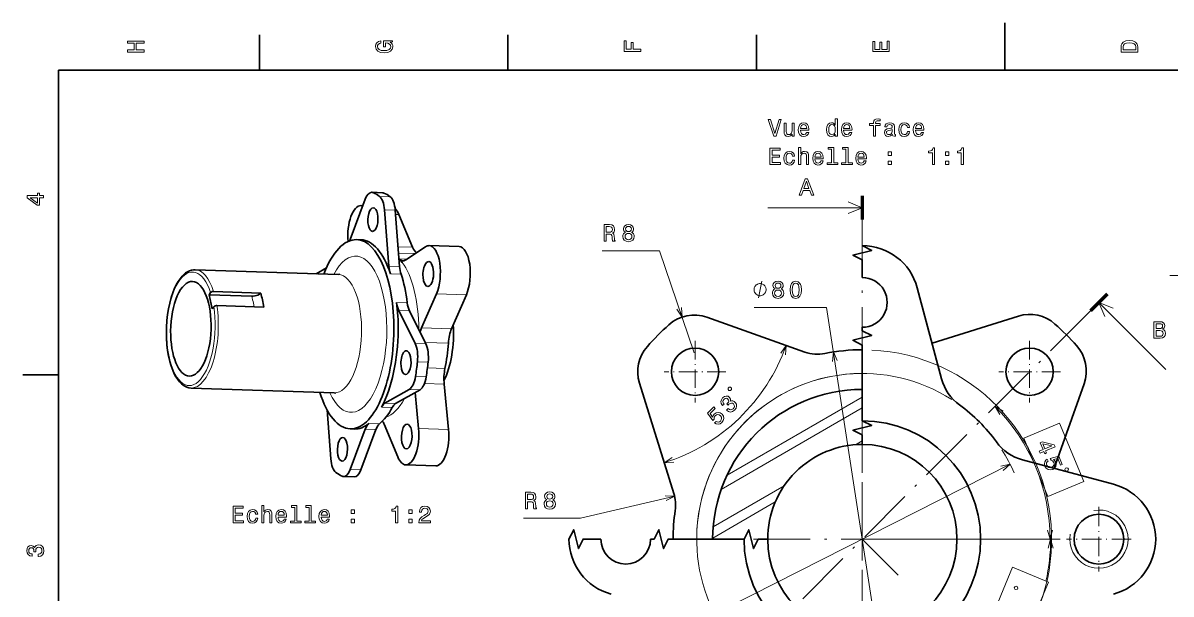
# Model space of a CAD drawing. Extents: x 0 to 420, y 0 to 297.
# Drawn here: x 2.5 to 245.1, y 176.4 to 297 of the extents above; entities that cross this region are included whole.
import ezdxf

# ---------------------------------------------------------------- set-up
doc = ezdxf.new("R2010")
doc.units = 0
doc.linetypes.add('DASHDOT', pattern=[18.5, 12, -3, 0.5, -3])
doc.linetypes.add('DASHSPACE', pattern=[30, 12, -18])

msp = doc.modelspace()

# ---------------------------------------------------------------- linework, layer by layer
at = {"color": 7, "lineweight": 35, "ltscale": 0.25}
msp.add_line((210, 287), (210, 297), dxfattribs=at)
at = {"color": 7, "lineweight": 35, "ltscale": 0.1875}
for p, q in [((52.5, 287), (52.5, 294.5)), ((105, 287), (105, 294.5)), ((157.5, 287), (157.5, 294.5)), ((10, 222.699997), (2.5, 222.699997))]:
    msp.add_line(p, q, dxfattribs=at)
at = {"color": 7, "lineweight": 35}
for p, q in [((410, 287), (10, 287)), ((10, 287), (10, 10)), ((38.86124, 244.884064), (69.141197, 243.868286)), ((147.057053, 234.857559), (167.734924, 227.497192)), ((132.774658, 220.952499), (140.073059, 197.625809)), ((38.023399, 219.898117), (68.303276, 218.882339))]:
    msp.add_line(p, q, dxfattribs=at)
at = {"color": 7, "lineweight": 35, "ltscale": 0.226949}
for p, q in [((74.84021, 259.762756), (71.643921, 251.266113)), ((71.643028, 202.684647), (74.839325, 211.181305)), ((73.902725, 202.608841), (77.099014, 211.105499))]:
    msp.add_line(p, q, dxfattribs=at)
at = {"color": 7, "lineweight": 35, "ltscale": 0.056524}
for p, q in [((76.227577, 261.231781), (78.487274, 261.155975)), ((70.255669, 201.215622), (72.515358, 201.139816))]:
    msp.add_line(p, q, dxfattribs=at)
at = {"color": 7, "lineweight": 13, "ltscale": 0.056524}
for p, q in [((76.52404, 261.160126), (78.783737, 261.08432)), ((77.84214, 260.38208), (80.10183, 260.306274)), ((78.923317, 257.511719), (81.183006, 257.435913)), ((79.842384, 245.649063), (82.102074, 245.573257)), ((80.146027, 244.039581), (82.405716, 243.963776)), ((83.720673, 237.918671), (81.460983, 237.994476)), ((84.199547, 236.175919), (81.93985, 236.251724)), ((87.638229, 229.238083), (85.378532, 229.313889)), ((88.129364, 225.385452), (85.869675, 225.461258)), ((87.711029, 222.24939), (85.45134, 222.325195)), ((86.410576, 219.533661), (84.150879, 219.609467)), ((79.004288, 216.695709), (81.263985, 216.619919)), ((78.294525, 215.881424), (80.554222, 215.805618)), ((77.099014, 211.105499), (74.839325, 211.181305)), ((77.87719, 212.338623), (75.6175, 212.414429)), ((71.643028, 202.684647), (73.902725, 202.608841))]:
    msp.add_line(p, q, dxfattribs=at)
at = {"color": 7, "lineweight": 100, "ltscale": 0.125}
for p, q in [((179.885834, 260.477051), (179.885834, 255.477036)), ((231.653595, 239.744812), (228.118073, 236.209259))]:
    msp.add_line(p, q, dxfattribs=at)
at = {"color": 7, "lineweight": 35, "ltscale": 0.010045}
msp.add_line((73.927902, 258.41861), (74.329483, 258.405151), dxfattribs=at)
at = {"color": 7, "lineweight": 35, "ltscale": 0.297455}
for p, q in [((78.923317, 257.511719), (79.842384, 245.649063)), ((81.183006, 257.435913), (82.102074, 245.573257))]:
    msp.add_line(p, q, dxfattribs=at)
at = {"color": 7, "lineweight": 13}
for p, q in [((179.885834, 257.977051), (159.885834, 257.977051)), ((144.374298, 227.320801), (136.990829, 248.90654)), ((172.334564, 236.934021), (185.983444, 148.444519)), ((151.291901, 201.49054), (179.885834, 217.999252)), ((150.044479, 198.460938), (179.885834, 215.68985)), ((123.632568, 159.501419), (211.112915, 203.784302)), ((140.22821, 197.057236), (120.353813, 192.413361)), ((181.885834, 187.977036), (221.683807, 187.977036)), ((181.885834, 187.977036), (221.555817, 187.977036))]:
    msp.add_line(p, q, dxfattribs=at)
at = {"color": 7, "lineweight": 13, "ltscale": 0.017397}
msp.add_line((81.94635, 256.536407), (81.250877, 256.559723), dxfattribs=at)
at = {"color": 7, "lineweight": 35, "ltscale": 0.186947}
msp.add_line((84.827614, 249.63591), (81.94635, 256.536407), dxfattribs=at)
at = {"color": 7, "linetype": 'DASHDOT', "lineweight": 13}
for p, q in [((179.885834, 255.477036), (179.885834, 120.477036)), ((228.118073, 236.209259), (131.653595, 139.744812)), ((179.885834, 213.977036), (179.885834, 161.977036)), ((205.885834, 187.977036), (153.885834, 187.977036))]:
    msp.add_line(p, q, dxfattribs=at)
at = {"color": 7, "lineweight": 35, "ltscale": 0.02261}
for p, q in [((73.008087, 251.242783), (73.911964, 251.212463)), ((71.667404, 211.265259), (72.571281, 211.23494))]:
    msp.add_line(p, q, dxfattribs=at)
at = {"color": 7, "lineweight": 35, "ltscale": 0.158267}
for p, q in [((88.352676, 249.973312), (94.67981, 249.761063)), ((83.401863, 203.664932), (89.729004, 203.452682))]:
    msp.add_line(p, q, dxfattribs=at)
at = {"color": 7, "lineweight": 13, "ltscale": 0.076249}
msp.add_line((81.779388, 249.738174), (84.827614, 249.63591), dxfattribs=at)
at = {"color": 7, "lineweight": 13, "ltscale": 0.088388}
msp.add_line((81.882889, 248.402191), (85.416412, 248.283661), dxfattribs=at)
at = {"color": 7, "lineweight": 35, "ltscale": 0.125106}
msp.add_line((83.432083, 246.960815), (87.595917, 249.736572), dxfattribs=at)
at = {"color": 7, "lineweight": 13, "ltscale": 0.301801}
for p, q in [((136.990829, 248.90654), (124.918777, 248.90654)), ((120.353813, 192.413361), (108.281769, 192.413361))]:
    msp.add_line(p, q, dxfattribs=at)
at = {"color": 7, "lineweight": 35, "ltscale": 0.06335}
msp.add_line((64.431374, 244.026306), (66.636513, 245.27475), dxfattribs=at)
at = {"color": 7, "lineweight": 35, "ltscale": 0.023937}
msp.add_line((82.638092, 246.431519), (82.012665, 247.156509), dxfattribs=at)
at = {"color": 7, "lineweight": 13, "ltscale": 0.040795}
msp.add_line((83.643555, 247.101807), (82.012665, 247.156509), dxfattribs=at)
at = {"color": 7, "lineweight": 35, "ltscale": 0.008149}
msp.add_line((69.141197, 243.868286), (69.463493, 243.916931), dxfattribs=at)
at = {"color": 7, "lineweight": 35, "ltscale": 0.248706}
for p, q in [((42.793243, 240.291473), (52.735886, 239.957932)), ((43.484581, 237.298233), (53.427223, 236.964706))]:
    msp.add_line(p, q, dxfattribs=at)
at = {"color": 7, "lineweight": 35, "ltscale": 0.498477}
msp.add_line((196.637558, 221.823166), (191.476944, 241.082855), dxfattribs=at)
at = {"color": 7, "lineweight": 35, "ltscale": 0.013983}
for p, q in [((42.149605, 240.045242), (41.818825, 239.594223)), ((42.510162, 236.600998), (42.840942, 237.052017))]:
    msp.add_line(p, q, dxfattribs=at)
at = {"color": 7, "lineweight": 35, "ltscale": 0.076801}
msp.add_line((42.510162, 236.600998), (41.818825, 239.594223), dxfattribs=at)
at = {"color": 7, "lineweight": 35, "ltscale": 0.226209}
msp.add_line((41.818825, 239.594223), (50.862083, 239.290863), dxfattribs=at)
at = {"color": 7, "lineweight": 13, "ltscale": 0.019528}
msp.add_line((51.37933, 237.033386), (51.203262, 237.794418), dxfattribs=at)
at = {"color": 7, "lineweight": 35, "ltscale": 0.196169}
for p, q in [((86.740967, 232.634598), (89.885445, 239.823761)), ((93.0681, 232.422348), (96.212585, 239.611511))]:
    msp.add_line(p, q, dxfattribs=at)
at = {"color": 7, "lineweight": 13, "ltscale": 0.158267}
for p, q in [((96.212585, 239.611511), (89.885445, 239.823761)), ((86.740967, 232.634598), (93.0681, 232.422348))]:
    msp.add_line(p, q, dxfattribs=at)
at = {"color": 7, "lineweight": 13, "ltscale": 0.5}
msp.add_line((229.885834, 237.977036), (244.027969, 223.8349), dxfattribs=at)
at = {"color": 7, "lineweight": 35, "ltscale": 0.193582}
for p, q in [((85.378532, 229.313889), (81.93985, 236.251724)), ((87.638229, 229.238083), (84.199547, 236.175919))]:
    msp.add_line(p, q, dxfattribs=at)
at = {"color": 7, "lineweight": 13, "ltscale": 0.383468}
msp.add_line((172.334564, 236.934021), (156.99585, 236.934021), dxfattribs=at)
at = {"color": 7, "lineweight": 35, "ltscale": 0.478015}
msp.add_line((212.861298, 235.088211), (194.613037, 229.378738), dxfattribs=at)
at = {"color": 7, "lineweight": 13, "ltscale": 0.122805}
msp.add_line((87.487907, 229.541367), (92.397331, 229.376678), dxfattribs=at)
at = {"color": 7, "linetype": 'DASHDOT', "lineweight": 13, "ltscale": 0.325}
for p, q in [((144.530487, 229.832367), (144.530487, 216.832367)), ((215.24118, 229.832367), (215.24118, 216.832367)), ((151.030487, 223.332367), (138.030487, 223.332367)), ((221.74118, 223.332367), (208.74118, 223.332367))]:
    msp.add_line(p, q, dxfattribs=at)
at = {"color": 7, "lineweight": 13, "ltscale": 0.092691}
msp.add_line((91.688148, 224.026306), (87.98259, 224.15062), dxfattribs=at)
at = {"color": 7, "lineweight": 13, "ltscale": 0.104356}
msp.add_line((91.513062, 220.690414), (87.341156, 220.830368), dxfattribs=at)
at = {"color": 7, "lineweight": 35, "ltscale": 0.474092}
msp.add_line((226.766357, 220.805817), (220.407013, 202.940201), dxfattribs=at)
at = {"color": 7, "lineweight": 35, "ltscale": 0.008137}
msp.add_line((68.621124, 218.812317), (68.303276, 218.882339), dxfattribs=at)
at = {"color": 7, "lineweight": 35, "ltscale": 0.147854}
for p, q in [((84.150879, 219.609467), (79.004288, 216.695709)), ((86.410576, 219.533661), (81.263985, 216.619919))]:
    msp.add_line(p, q, dxfattribs=at)
at = {"color": 7, "lineweight": 35, "ltscale": 0.191258}
msp.add_line((85.374519, 218.947113), (86.108925, 211.332108), dxfattribs=at)
at = {"color": 7, "lineweight": 35, "ltscale": 0.240374}
msp.add_line((91.513062, 220.690414), (92.436066, 211.119843), dxfattribs=at)
at = {"color": 7, "lineweight": 35, "ltscale": 0.259792}
msp.add_line((67.559929, 204.935669), (66.757233, 215.296295), dxfattribs=at)
at = {"color": 7, "lineweight": 35, "ltscale": 0.186946}
msp.add_line((78.829292, 212.235382), (81.710556, 205.3349), dxfattribs=at)
at = {"color": 7, "lineweight": 13, "ltscale": 0.158268}
msp.add_line((92.436066, 211.119843), (86.108925, 211.332108), dxfattribs=at)
at = {"color": 7, "lineweight": 13, "ltscale": 0.041986}
msp.add_line((178.431381, 207.921921), (179.885834, 208.761642), dxfattribs=at)
at = {"color": 7, "lineweight": 35, "ltscale": 0.498478}
msp.add_line((213.731964, 204.72876), (232.991669, 199.568146), dxfattribs=at)
at = {"color": 7, "lineweight": 13, "ltscale": 0.432319}
msp.add_line((148.364975, 190.563065), (163.340927, 199.209442), dxfattribs=at)
at = {"color": 7, "lineweight": 13, "ltscale": 0.382153}
msp.add_line((148.259125, 188.192551), (161.497284, 195.835617), dxfattribs=at)
at = {"color": 7, "linetype": 'DASHDOT', "lineweight": 13, "ltscale": 0.34125}
for p, q in [((229.885834, 194.802032), (229.885834, 181.152039)), ((229.885834, 194.802032), (229.885834, 181.152039)), ((236.710831, 187.977036), (223.060837, 187.977036)), ((236.710831, 187.977036), (223.060837, 187.977036))]:
    msp.add_line(p, q, dxfattribs=at)
at = {"color": 7, "linetype": 'DASHSPACE', "lineweight": 35}
msp.add_line((229.885834, 137.977036), (179.885834, 187.977036), dxfattribs=at)
at = {"color": 7, "lineweight": 13}
for points in [[(28.083214, 290.829987), (28.083214, 291.299011), (26.439121, 291.299011), (26.439121, 292.701019), (28.083214, 292.701019), (28.083214, 293.164978), (24.583214, 293.164978), (24.583214, 292.701019), (26.010447, 292.701019), (26.010447, 291.299011), (24.583214, 291.299011), (24.583214, 290.829987)], [(80.114197, 292.922913), (80.583214, 293.008667), (80.583214, 293.260803), (78.692001, 293.260803), (78.692001, 291.984863), (79.120674, 291.984863), (79.120674, 292.771606), (79.15094, 292.771606), (79.614914, 292.71109), (79.957855, 292.549713), (80.174713, 292.302612), (80.245316, 291.994965), (80.154541, 291.652039), (79.882202, 291.384735), (79.433357, 291.213257), (78.818085, 291.15274), (78.207855, 291.208221), (77.759003, 291.3797), (77.486671, 291.652039), (77.390854, 292.020172), (77.441284, 292.272339), (77.582497, 292.479126), (77.819527, 292.630402), (78.137245, 292.716156), (78.137245, 293.215424), (77.653099, 293.08429), (77.289986, 292.837189), (77.068085, 292.489197), (76.987396, 292.050446), (77.113472, 291.475525), (77.481628, 291.041779), (78.0616, 290.764404), (78.833214, 290.668579), (79.609871, 290.764404), (80.189842, 291.041779), (80.557999, 291.450287), (80.679039, 291.964691), (80.638687, 292.252167), (80.537827, 292.509369), (80.361313, 292.731262)], [(133.083206, 290.966156), (133.083206, 291.43515), (131.474411, 291.43515), (131.474411, 292.907776), (131.055832, 292.907776), (131.055832, 291.43515), (130.006836, 291.43515), (130.006836, 293.245697), (129.583206, 293.245697), (129.583206, 290.966156)], [(185.583206, 290.940918), (185.583206, 293.159943), (185.159576, 293.159943), (185.159576, 291.404907), (183.974411, 291.404907), (183.974411, 292.968292), (183.555832, 292.968292), (183.555832, 291.404907), (182.506836, 291.404907), (182.506836, 293.119598), (182.083206, 293.119598), (182.083206, 290.940918)], [(234.583206, 291.994965), (234.583206, 290.829987), (238.083206, 290.829987), (238.083206, 291.994965), (237.97226, 292.544678), (237.634354, 292.953186), (237.084641, 293.205353), (236.333206, 293.296112), (235.566635, 293.215424), (235.264038, 293.114563), (235.021973, 292.973358), (234.694153, 292.56485), (234.613464, 292.297546)], [(235.001801, 291.959656), (235.077438, 292.342957), (235.309433, 292.605194), (235.722977, 292.761536), (236.333206, 292.811951), (236.923264, 292.7565), (237.336807, 292.600159), (237.583923, 292.332855), (237.664612, 291.959656), (237.664612, 291.299011), (235.001801, 291.299011)], [(162.281372, 276.625458), (161.403839, 273.644928), (160.501114, 276.625458), (160.022003, 276.625458), (161.151688, 273.120422), (161.656006, 273.120422), (162.760468, 276.625458)], [(174.168259, 273.539001), (174.168259, 273.120422), (174.612061, 273.120422), (174.612061, 276.741455), (174.173294, 276.741455), (174.173294, 275.4151), (173.835403, 275.79837), (173.628632, 275.88916), (173.391602, 275.924469), (172.962921, 275.823578), (172.630066, 275.541168), (172.413208, 275.08728), (172.33757, 274.477051), (172.413208, 273.866821), (172.630066, 273.407898), (172.962921, 273.120422), (173.391602, 273.024597), (173.628632, 273.059906), (173.840439, 273.150696)], [(182.227325, 275.359619), (182.227325, 273.120422), (182.671143, 273.120422), (182.671143, 275.359619), (183.679779, 275.359619), (183.679779, 275.737854), (182.671143, 275.737854), (182.671143, 275.904297), (182.706436, 276.106018), (182.822433, 276.242188), (183.019119, 276.322876), (183.301544, 276.353119), (183.679779, 276.332947), (183.679779, 276.716248), (183.200684, 276.741455), (182.766968, 276.696075), (182.464371, 276.559906), (182.282806, 276.322876), (182.227325, 275.984985), (182.227325, 275.737854), (181.415375, 275.737854), (181.415375, 275.359619)], [(165.48381, 275.828644), (165.040009, 275.828644), (165.040009, 274.265228), (164.989578, 273.90213), (164.843323, 273.639862), (164.616379, 273.478485), (164.318832, 273.42807), (164.081802, 273.468414), (163.930496, 273.589447), (163.844772, 273.796204), (163.8246, 274.088715), (163.8246, 275.828644), (163.380798, 275.828644), (163.380798, 274.04837), (163.39592, 273.690308), (163.491745, 273.392761), (163.784256, 273.120422), (164.253265, 273.024597), (164.505432, 273.059906), (164.72229, 273.150696), (164.90889, 273.307007), (165.060181, 273.533966), (165.060181, 273.120422), (165.48381, 273.120422)], [(166.820267, 274.345917), (168.59549, 274.345917), (168.600525, 274.552704), (168.519836, 275.13266), (168.297943, 275.566376), (167.944916, 275.828644), (167.475891, 275.924469), (167.016953, 275.823578), (166.663925, 275.541168), (166.436981, 275.082245), (166.356293, 274.477051), (166.431946, 273.85672), (166.65889, 273.402832), (167.006866, 273.120422), (167.460754, 273.024597), (167.854126, 273.090149), (168.176895, 273.261627), (168.413925, 273.533966), (168.550095, 273.897064), (168.111343, 273.897064), (168.020554, 273.695343), (167.889435, 273.544067), (167.516235, 273.423004), (167.228775, 273.478485), (167.011917, 273.654999), (166.870697, 273.942474), (166.820267, 274.330811)], [(166.820267, 274.719116), (166.875748, 275.067108), (167.011917, 275.32431), (167.218689, 275.480652), (167.491028, 275.536133), (167.758316, 275.480652), (167.965088, 275.32431), (168.091171, 275.067108), (168.136551, 274.719116)], [(173.467239, 275.526031), (173.75975, 275.455444), (173.981659, 275.258759), (174.112778, 274.930939), (174.163208, 274.477051), (174.112778, 274.018127), (173.981659, 273.690308), (173.75975, 273.488586), (173.467239, 273.423004), (173.189865, 273.488586), (172.978058, 273.690308), (172.836838, 274.023163), (172.791458, 274.477051), (172.836838, 274.925903), (172.978058, 275.253693), (173.189865, 275.455444)], [(175.928345, 274.345917), (177.703552, 274.345917), (177.708603, 274.552704), (177.627914, 275.13266), (177.406006, 275.566376), (177.052979, 275.828644), (176.583954, 275.924469), (176.125031, 275.823578), (175.772003, 275.541168), (175.545059, 275.082245), (175.464371, 274.477051), (175.540009, 273.85672), (175.766953, 273.402832), (176.114944, 273.120422), (176.568832, 273.024597), (176.962204, 273.090149), (177.284973, 273.261627), (177.522003, 273.533966), (177.658173, 273.897064), (177.219406, 273.897064), (177.128632, 273.695343), (176.997498, 273.544067), (176.624313, 273.423004), (176.336838, 273.478485), (176.11998, 273.654999), (175.978775, 273.942474), (175.928345, 274.330811)], [(175.928345, 274.719116), (175.98381, 275.067108), (176.11998, 275.32431), (176.326752, 275.480652), (176.599091, 275.536133), (176.866379, 275.480652), (177.073151, 275.32431), (177.199234, 275.067108), (177.244629, 274.719116)], [(186.256866, 273.47345), (186.256866, 273.458313), (186.282089, 273.286835), (186.357742, 273.165802), (186.675461, 273.069977), (186.922577, 273.110321), (186.922577, 273.453278), (186.816666, 273.438141), (186.675461, 273.503693), (186.650238, 273.705444), (186.650238, 275.107452), (186.589722, 275.465515), (186.413208, 275.717682), (186.105576, 275.868988), (185.67186, 275.924469), (185.24823, 275.863953), (184.935547, 275.692474), (184.738861, 275.425171), (184.673294, 275.072144), (184.673294, 275.041901), (185.071716, 275.041901), (185.10701, 275.253693), (185.217972, 275.404999), (185.399521, 275.495789), (185.656723, 275.531097), (185.903839, 275.505859), (186.080353, 275.430206), (186.186264, 275.299103), (186.221573, 275.117554), (186.201401, 274.905731), (186.120697, 274.799805), (185.918976, 274.74939), (185.540741, 274.709045), (185.10701, 274.618256), (184.799377, 274.456879), (184.617828, 274.204712), (184.562347, 273.831512), (184.612778, 273.498657), (184.769119, 273.251556), (185.021286, 273.095215), (185.369263, 273.039734), (185.838287, 273.14563)], [(186.206436, 274.068542), (186.14592, 273.806305), (185.984543, 273.604584), (185.742462, 273.47345), (185.444916, 273.42807), (185.253265, 273.453278), (185.117096, 273.533966), (185.031372, 273.675171), (185.006149, 273.871857), (185.026321, 274.04837), (185.10701, 274.174469), (185.429779, 274.315674), (185.838287, 274.37619), (186.206436, 274.497223)], [(189.40889, 274.930939), (189.847656, 274.930939), (189.756866, 275.334412), (189.540009, 275.65213), (189.202118, 275.848816), (188.763351, 275.924469), (188.279205, 275.823578), (187.911041, 275.541168), (187.679062, 275.082245), (187.598373, 274.466949), (187.674011, 273.85672), (187.90097, 273.402832), (188.259033, 273.120422), (188.74823, 273.024597), (189.181946, 273.10025), (189.519836, 273.312073), (189.751831, 273.644928), (189.852692, 274.088715), (189.429062, 274.088715), (189.353409, 273.806305), (189.212204, 273.594482), (189.010468, 273.463348), (188.763351, 273.423004), (188.455719, 273.488586), (188.23381, 273.690308), (188.097656, 274.018127), (188.052261, 274.482086), (188.097656, 274.935974), (188.238861, 275.263794), (188.465805, 275.465515), (188.763351, 275.536133), (189.025604, 275.490753), (189.22229, 275.374756), (189.353409, 275.183105)], [(191.108459, 274.345917), (192.883667, 274.345917), (192.888718, 274.552704), (192.808014, 275.13266), (192.586121, 275.566376), (192.233093, 275.828644), (191.764069, 275.924469), (191.305145, 275.823578), (190.952118, 275.541168), (190.725174, 275.082245), (190.64447, 274.477051), (190.720123, 273.85672), (190.947067, 273.402832), (191.295059, 273.120422), (191.748947, 273.024597), (192.142319, 273.090149), (192.465088, 273.261627), (192.702118, 273.533966), (192.838287, 273.897064), (192.399521, 273.897064), (192.308746, 273.695343), (192.177612, 273.544067), (191.804413, 273.423004), (191.516953, 273.478485), (191.300095, 273.654999), (191.15889, 273.942474), (191.108459, 274.330811)], [(191.108459, 274.719116), (191.163925, 275.067108), (191.300095, 275.32431), (191.506866, 275.480652), (191.779205, 275.536133), (192.046494, 275.480652), (192.253265, 275.32431), (192.379349, 275.067108), (192.424744, 274.719116)], [(160.344772, 267.073578), (162.563782, 267.073578), (162.563782, 267.497223), (160.808746, 267.497223), (160.808746, 268.682373), (162.372147, 268.682373), (162.372147, 269.100952), (160.808746, 269.100952), (160.808746, 270.149933), (162.523438, 270.149933), (162.523438, 270.573578), (160.344772, 270.573578)], [(165.120697, 268.884094), (165.559464, 268.884094), (165.468689, 269.287567), (165.251831, 269.605286), (164.913925, 269.801971), (164.475174, 269.877625), (163.991028, 269.776733), (163.622864, 269.494324), (163.390884, 269.0354), (163.310181, 268.420105), (163.385834, 267.809875), (163.612778, 267.355988), (163.970856, 267.073578), (164.460037, 266.977753), (164.893753, 267.053406), (165.231659, 267.265228), (165.463638, 267.598083), (165.564514, 268.04187), (165.140884, 268.04187), (165.065231, 267.75946), (164.924011, 267.547638), (164.72229, 267.416504), (164.475174, 267.37616), (164.167542, 267.441742), (163.945633, 267.643463), (163.809464, 267.971283), (163.764069, 268.435242), (163.809464, 268.88913), (163.950668, 269.216949), (164.177628, 269.418671), (164.475174, 269.489288), (164.737411, 269.443909), (164.934113, 269.327911), (165.065231, 269.136261)], [(166.431946, 267.073578), (166.875748, 267.073578), (166.875748, 268.636993), (166.921143, 268.995056), (167.067383, 269.257294), (167.294342, 269.418671), (167.596924, 269.479187), (167.839005, 269.428772), (167.990295, 269.292603), (168.065948, 269.065643), (168.091171, 268.763062), (168.091171, 267.073578), (168.534973, 267.073578), (168.534973, 268.853851), (168.514801, 269.211914), (168.424011, 269.50946), (168.126465, 269.781799), (167.662491, 269.877625), (167.410324, 269.842316), (167.193466, 269.74649), (167.011917, 269.595184), (166.875748, 269.388428), (166.875748, 270.694611), (166.431946, 270.694611)], [(169.856293, 268.299072), (171.631516, 268.299072), (171.636551, 268.505859), (171.555862, 269.085815), (171.333954, 269.519531), (170.980942, 269.781799), (170.511917, 269.877625), (170.052979, 269.776733), (169.699951, 269.494324), (169.473007, 269.0354), (169.392319, 268.430206), (169.467972, 267.809875), (169.694916, 267.355988), (170.042892, 267.073578), (170.49678, 266.977753), (170.890152, 267.043304), (171.212921, 267.214783), (171.449951, 267.487122), (171.586121, 267.85022), (171.147369, 267.85022), (171.05658, 267.648499), (170.925461, 267.497223), (170.552261, 267.37616), (170.264801, 267.431641), (170.047943, 267.608154), (169.906723, 267.89563), (169.856293, 268.283966)], [(169.856293, 268.672272), (169.911774, 269.020264), (170.047943, 269.277466), (170.254715, 269.433807), (170.527039, 269.489288), (170.794342, 269.433807), (171.001114, 269.277466), (171.127182, 269.020264), (171.172577, 268.672272)], [(173.386551, 270.321411), (173.386551, 267.446777), (172.473724, 267.446777), (172.473724, 267.073578), (174.738144, 267.073578), (174.738144, 267.446777), (173.830353, 267.446777), (173.830353, 270.694611), (172.690582, 270.694611), (172.690582, 270.321411)], [(176.422577, 270.321411), (176.422577, 267.446777), (175.50975, 267.446777), (175.50975, 267.073578), (177.77417, 267.073578), (177.77417, 267.446777), (176.866379, 267.446777), (176.866379, 270.694611), (175.726608, 270.694611), (175.726608, 270.321411)], [(178.964371, 268.299072), (180.739578, 268.299072), (180.744629, 268.505859), (180.66394, 269.085815), (180.442032, 269.519531), (180.089005, 269.781799), (179.61998, 269.877625), (179.161057, 269.776733), (178.808029, 269.494324), (178.581085, 269.0354), (178.500381, 268.430206), (178.576035, 267.809875), (178.802979, 267.355988), (179.15097, 267.073578), (179.604858, 266.977753), (179.99823, 267.043304), (180.320999, 267.214783), (180.558029, 267.487122), (180.694183, 267.85022), (180.255432, 267.85022), (180.164658, 267.648499), (180.033524, 267.497223), (179.660324, 267.37616), (179.372864, 267.431641), (179.156006, 267.608154), (179.014801, 267.89563), (178.964371, 268.283966)], [(178.964371, 268.672272), (179.019836, 269.020264), (179.156006, 269.277466), (179.362778, 269.433807), (179.635117, 269.489288), (179.902405, 269.433807), (180.109177, 269.277466), (180.23526, 269.020264), (180.28064, 268.672272)], [(185.344055, 269.030365), (186.040009, 269.030365), (186.040009, 269.781799), (185.344055, 269.781799)], [(194.70932, 267.073578), (195.168243, 267.073578), (195.168243, 270.598785), (194.825317, 270.598785), (194.734528, 270.291168), (194.552979, 270.084381), (194.275604, 269.963348), (193.892319, 269.923004), (193.892319, 269.564941), (194.70932, 269.564941)], [(197.488129, 269.030365), (198.184097, 269.030365), (198.184097, 269.781799), (197.488129, 269.781799)], [(200.781372, 267.073578), (201.240295, 267.073578), (201.240295, 270.598785), (200.897354, 270.598785), (200.80658, 270.291168), (200.625031, 270.084381), (200.347641, 269.963348), (199.964355, 269.923004), (199.964355, 269.564941), (200.781372, 269.564941)], [(185.344055, 267.073578), (186.040009, 267.073578), (186.040009, 267.825012), (185.344055, 267.825012)], [(197.488129, 267.073578), (198.184097, 267.073578), (198.184097, 267.825012), (197.488129, 267.825012)], [(166.537491, 260.602051), (167.00148, 260.602051), (167.369629, 261.630859), (168.766602, 261.630859), (169.134766, 260.602051), (169.608826, 260.602051), (168.32785, 264.107086), (167.813431, 264.107086)], [(167.531021, 262.05954), (168.070633, 263.602783), (168.61026, 262.05954)], [(6.833213, 260.077362), (6.833213, 260.53125), (5.965778, 260.53125), (5.965778, 261.030548), (5.56232, 261.030548), (5.56232, 260.53125), (3.408862, 260.53125), (3.408862, 260.072327), (5.521974, 258.539185), (5.965778, 258.539185), (5.965778, 260.077362)], [(5.56232, 258.96283), (3.993876, 260.077362), (5.56232, 260.077362)], [(125.312149, 250.90654), (125.781174, 250.90654), (125.781174, 252.384216), (126.260284, 252.384216), (126.613304, 252.36908), (126.835205, 252.298462), (126.956245, 252.13205), (127.006676, 251.834503), (127.031891, 251.3806), (127.062149, 251.083054), (127.122673, 250.90654), (127.652206, 250.90654), (127.652206, 251.002365), (127.536217, 251.14357), (127.495872, 251.405823), (127.460571, 251.970657), (127.374832, 252.389252), (127.258835, 252.52037), (127.077286, 252.616196), (127.279007, 252.742279), (127.420227, 252.918793), (127.511002, 253.140686), (127.54126, 253.40799), (127.470657, 253.831604), (127.268921, 254.149338), (126.936073, 254.340973), (126.482178, 254.40654), (125.312149, 254.40654)], [(126.351059, 253.977875), (126.658691, 253.947601), (126.875549, 253.851776), (127.011719, 253.675262), (127.057114, 253.397888), (127.006676, 253.105377), (126.870514, 252.928864), (126.638519, 252.838104), (126.320801, 252.812881), (125.781174, 252.812881), (125.781174, 253.977875)], [(129.847458, 252.792709), (129.590256, 252.651489), (129.413742, 252.454803), (129.302795, 252.207703), (129.267487, 251.910141), (129.348175, 251.461304), (129.58017, 251.113312), (129.958405, 250.891418), (130.472809, 250.805679), (130.982178, 250.891418), (131.360428, 251.113312), (131.592407, 251.461304), (131.678146, 251.910141), (131.637802, 252.207703), (131.531891, 252.454803), (131.350342, 252.651489), (131.098175, 252.792709), (131.299896, 252.913742), (131.441116, 253.08017), (131.526855, 253.281891), (131.557114, 253.529022), (131.47641, 253.887085), (131.264603, 254.174561), (130.921661, 254.361145), (130.472809, 254.431763), (130.018921, 254.361145), (129.67598, 254.174561), (129.459122, 253.887085), (129.383484, 253.529022), (129.408691, 253.281891), (129.494431, 253.08017)], [(129.751633, 251.920227), (129.797028, 252.187531), (129.943268, 252.389252), (130.170227, 252.52037), (130.472809, 252.565765), (130.77037, 252.52037), (130.997314, 252.389252), (131.14357, 252.187531), (131.194, 251.920227), (131.14357, 251.632767), (130.997314, 251.415909), (130.77037, 251.274689), (130.472809, 251.229309), (130.170227, 251.274689), (129.943268, 251.415909), (129.797028, 251.632767)], [(129.862579, 253.488678), (129.902924, 253.710571), (130.023972, 253.88205), (130.215607, 253.987946), (130.472809, 254.02829), (130.724976, 253.987946), (130.916626, 253.88205), (131.037659, 253.710571), (131.083038, 253.488678), (131.037659, 253.261719), (130.916626, 253.085205), (130.724976, 252.969223), (130.472809, 252.933914), (130.215607, 252.974274), (130.023972, 253.085205), (129.902924, 253.261719)], [(159.562515, 240.684021), (159.562515, 240.80069), (159.504181, 241.034027), (159.445847, 241.209015), (159.387512, 241.325684), (159.270844, 241.500687), (159.095856, 241.67569), (158.920853, 241.792358), (158.804184, 241.850693), (158.629181, 241.909027), (158.395844, 241.967346), (158.27919, 241.967346), (158.162521, 241.967346), (157.929184, 241.909027), (157.754181, 241.850693), (157.637512, 241.792358), (157.462524, 241.67569), (157.287521, 241.500687), (157.170853, 241.325684), (157.112518, 241.209015), (157.054184, 241.034027), (156.99585, 240.80069), (156.99585, 240.684021), (156.99585, 240.567352), (157.054184, 240.334015), (157.112518, 240.159027), (157.170853, 240.042358), (157.287521, 239.867355), (157.462524, 239.692352), (157.637512, 239.575684), (157.754181, 239.517349), (157.929184, 239.459015), (158.162521, 239.400696), (158.27919, 239.400696), (158.395844, 239.400696), (158.629181, 239.459015), (158.804184, 239.517349), (158.920853, 239.575684), (159.095856, 239.692352), (159.270844, 239.867355), (159.387512, 240.042358), (159.445847, 240.159027), (159.504181, 240.334015), (159.562515, 240.567352)], [(161.45517, 240.82019), (161.197968, 240.678986), (161.021454, 240.4823), (160.910492, 240.235168), (160.875198, 239.937622), (160.955887, 239.48877), (161.187881, 239.140793), (161.566116, 238.918884), (162.080536, 238.83316), (162.58989, 238.918884), (162.96814, 239.140793), (163.200119, 239.48877), (163.285858, 239.937622), (163.245514, 240.235168), (163.139603, 240.4823), (162.958054, 240.678986), (162.705887, 240.82019), (162.907623, 240.941223), (163.048828, 241.107651), (163.134567, 241.309387), (163.164825, 241.556503), (163.084137, 241.914566), (162.872314, 242.202026), (162.529373, 242.388641), (162.080536, 242.459229), (161.626633, 242.388641), (161.283691, 242.202026), (161.066833, 241.914566), (160.991196, 241.556503), (161.016403, 241.309387), (161.102142, 241.107651)], [(161.359344, 239.947708), (161.404739, 240.214996), (161.550995, 240.416733), (161.777939, 240.547852), (162.080536, 240.593246), (162.378082, 240.547852), (162.605026, 240.416733), (162.751282, 240.214996), (162.801712, 239.947708), (162.751282, 239.660248), (162.605026, 239.44339), (162.378082, 239.302185), (162.080536, 239.25679), (161.777939, 239.302185), (161.550995, 239.44339), (161.404739, 239.660248)], [(161.470306, 241.516159), (161.510651, 241.738052), (161.631683, 241.909531), (161.823318, 242.015442), (162.080536, 242.055786), (162.332687, 242.015442), (162.524338, 241.909531), (162.64537, 241.738052), (162.690765, 241.516159), (162.64537, 241.289215), (162.524338, 241.112701), (162.332687, 240.996704), (162.080536, 240.961395), (161.823318, 241.00174), (161.631683, 241.112701), (161.510651, 241.289215)], [(164.601135, 240.643677), (164.676788, 239.851883), (164.913818, 239.287048), (165.292053, 238.944107), (165.816559, 238.83316), (166.335999, 238.944107), (166.714249, 239.287048), (166.946228, 239.851883), (167.026932, 240.643677), (166.946228, 241.43042), (166.850418, 241.743103), (166.714249, 242.000305), (166.335999, 242.343246), (165.816559, 242.459229), (165.292053, 242.343246), (164.913818, 241.995255), (164.676788, 241.43042)], [(165.085281, 240.643677), (165.125626, 241.253906), (165.251709, 241.692657), (165.478653, 241.949875), (165.816559, 242.040649), (166.149399, 241.949875), (166.376343, 241.692657), (166.502426, 241.253906), (166.54277, 240.643677), (166.502426, 240.028397), (166.376343, 239.589645), (166.149399, 239.332428), (165.816559, 239.246704), (165.478653, 239.332428), (165.251709, 239.589645), (165.125626, 240.028397)], [(243.318405, 232.296402), (243.671417, 232.588913), (243.762207, 232.785599), (243.792465, 233.027679), (243.726898, 233.405914), (243.530212, 233.678253), (243.212494, 233.844681), (242.768692, 233.905197), (241.52301, 233.905197), (241.52301, 230.405197), (242.839294, 230.405197), (243.308319, 230.4758), (243.656296, 230.682571), (243.873154, 231.010391), (243.948807, 231.454193), (243.903412, 231.75174), (243.782379, 231.998856), (243.585693, 232.18042)], [(242.672867, 232.452744), (241.986984, 232.452744), (241.986984, 233.486603), (242.713211, 233.486603), (242.98555, 233.456345), (243.177185, 233.36557), (243.293182, 233.209229), (243.333527, 232.977249), (243.288132, 232.745255), (243.167099, 232.583878), (242.960327, 232.483002)], [(242.783813, 230.823792), (241.986984, 230.823792), (241.986984, 232.029114), (242.738434, 232.029114), (243.056152, 231.99382), (243.283096, 231.887909), (243.419266, 231.706345), (243.464645, 231.444107), (243.419266, 231.166718), (243.293182, 230.975082), (243.08136, 230.859085)], [(152.039429, 219.388016), (152.207596, 219.549789), (152.213989, 219.8797), (152.052216, 220.047867), (151.72229, 220.05426), (151.554138, 219.892487), (151.547745, 219.562561), (151.709518, 219.394409)], [(151.189362, 215.239212), (151.213837, 215.213776), (151.607635, 214.920807), (152.030197, 214.823456), (152.459976, 214.914993), (152.875595, 215.195847), (153.194153, 215.621262), (153.323792, 216.053894), (153.260773, 216.483124), (153.01152, 216.873169), (152.776169, 217.059631), (152.528381, 217.157166), (152.268173, 217.165771), (151.999313, 217.096085), (152.046753, 217.519608), (151.829666, 217.912582), (151.502426, 218.143631), (151.139862, 218.207733), (150.756073, 218.097458), (150.36171, 217.809052), (150.090546, 217.436234), (149.993607, 217.035065), (150.074799, 216.623322), (150.345444, 216.232864), (150.369919, 216.207413), (150.69339, 216.518585), (150.498703, 216.779175), (150.432358, 217.037262), (150.487122, 217.285873), (150.666595, 217.528503), (150.883545, 217.681244), (151.095093, 217.737778), (151.297562, 217.694626), (151.491104, 217.558899), (151.629715, 217.34935), (151.657867, 217.145493), (151.575134, 216.925964), (151.388947, 216.704865), (151.243713, 216.572128), (151.519928, 216.285004), (151.691025, 216.463593), (151.951462, 216.651154), (152.206192, 216.728256), (152.444321, 216.684418), (152.658981, 216.534012), (152.821793, 216.28476), (152.86673, 216.027069), (152.793945, 215.768112), (152.603714, 215.522125), (152.339767, 215.338196), (152.067688, 215.286407), (151.794464, 215.359467), (151.523727, 215.560883)], [(148.640823, 212.528625), (149.007477, 212.30751), (149.409332, 212.246231), (149.810883, 212.352585), (150.197693, 212.619736), (150.501846, 213.038284), (150.617645, 213.492584), (150.526657, 213.950897), (150.246078, 214.380783), (149.859131, 214.659348), (149.429443, 214.756836), (148.992523, 214.665436), (148.580536, 214.388077), (148.349899, 214.08223), (148.254486, 213.759506), (147.702423, 214.537064), (148.807312, 215.599945), (148.520615, 215.89798), (147.172211, 214.60083), (148.258987, 213.07103), (148.549744, 213.350739), (148.596222, 213.72435), (148.805725, 214.044876), (149.076797, 214.228653), (149.366776, 214.283676), (149.650757, 214.213974), (149.911011, 214.023453), (150.091309, 213.756027), (150.146317, 213.466049), (150.076614, 213.182053), (149.886108, 212.921814), (149.669006, 212.761948), (149.439575, 212.702179), (149.204666, 212.728134), (148.978821, 212.85379)], [(221.559662, 212.457764), (213.983856, 209.319763), (219.088364, 196.996399), (226.664185, 200.134399)], [(217.284042, 206.578644), (217.457748, 206.159302), (218.259155, 206.491257), (218.450211, 206.029984), (218.822968, 206.184372), (218.631897, 206.64566), (220.621429, 207.469742), (220.445801, 207.893738), (217.90683, 208.501526), (217.496811, 208.331696), (218.085449, 206.910599)], [(218.031677, 208.094711), (219.907257, 207.665207), (218.458191, 207.064987)], [(218.972321, 204.888107), (218.632721, 204.62735), (218.429092, 204.275528), (218.381668, 203.862854), (218.489334, 203.405243), (218.768127, 202.969391), (219.148911, 202.695862), (219.608826, 202.613434), (220.111435, 202.717911), (220.511948, 202.976608), (220.75943, 203.341141), (220.833679, 203.781296), (220.725677, 204.266068), (220.525024, 204.592346), (220.259323, 204.798904), (221.184662, 205.029343), (221.771362, 203.612915), (222.153442, 203.771164), (221.437424, 205.499786), (219.616638, 205.045822), (219.771027, 204.673065), (220.101959, 204.49353), (220.32399, 204.181549), (220.39624, 203.862122), (220.341721, 203.572067), (220.173248, 203.333054), (219.90094, 203.160217), (219.586166, 203.089874), (219.296097, 203.144409), (219.057098, 203.312897), (218.884247, 203.585205), (218.814575, 203.845657), (218.842621, 204.08107), (218.952454, 204.290329), (219.15181, 204.454788)], [(222.689987, 202.673492), (222.779282, 202.457916), (223.084152, 202.331635), (223.299713, 202.420929), (223.425995, 202.7258), (223.3367, 202.94136), (223.031845, 203.067642), (222.816269, 202.978348)], [(108.67514, 194.413361), (109.144157, 194.413361), (109.144157, 195.891022), (109.623268, 195.891022), (109.976295, 195.8759), (110.198196, 195.805298), (110.319229, 195.63887), (110.369667, 195.341309), (110.394882, 194.887421), (110.42514, 194.589874), (110.485657, 194.413361), (111.015198, 194.413361), (111.015198, 194.509186), (110.8992, 194.650391), (110.858856, 194.912643), (110.823555, 195.477478), (110.737823, 195.896072), (110.621826, 196.027191), (110.440269, 196.123016), (110.641998, 196.2491), (110.783211, 196.425613), (110.873985, 196.647507), (110.904243, 196.914795), (110.833641, 197.33844), (110.631912, 197.656158), (110.299057, 197.847794), (109.845169, 197.913361), (108.67514, 197.913361)], [(109.714043, 197.48468), (110.021683, 197.454422), (110.238541, 197.358612), (110.37471, 197.182098), (110.420097, 196.904709), (110.369667, 196.612213), (110.233498, 196.435699), (110.001511, 196.34491), (109.683784, 196.319702), (109.144157, 196.319702), (109.144157, 197.48468)], [(113.210442, 196.29953), (112.953232, 196.158325), (112.776718, 195.961624), (112.665771, 195.714508), (112.63047, 195.416962), (112.711159, 194.968109), (112.943146, 194.620132), (113.321388, 194.398224), (113.8358, 194.3125), (114.345161, 194.398224), (114.723404, 194.620132), (114.955399, 194.968109), (115.04113, 195.416962), (115.000786, 195.714508), (114.894875, 195.961624), (114.713318, 196.158325), (114.461159, 196.29953), (114.662888, 196.420563), (114.8041, 196.58699), (114.889832, 196.788727), (114.92009, 197.035843), (114.839401, 197.393906), (114.627586, 197.681366), (114.284645, 197.867966), (113.8358, 197.938583), (113.381905, 197.867966), (113.038971, 197.681366), (112.822113, 197.393906), (112.74646, 197.035843), (112.771675, 196.788727), (112.857414, 196.58699)], [(113.225571, 196.995499), (113.265915, 197.217392), (113.386948, 197.38887), (113.57859, 197.494766), (113.8358, 197.535126), (114.087959, 197.494766), (114.279602, 197.38887), (114.400642, 197.217392), (114.44603, 196.995499), (114.400642, 196.768555), (114.279602, 196.592041), (114.087959, 196.476044), (113.8358, 196.440735), (113.57859, 196.481079), (113.386948, 196.592041), (113.265915, 196.768555)], [(46.892803, 191.427719), (49.111824, 191.427719), (49.111824, 191.851349), (47.356781, 191.851349), (47.356781, 193.036514), (48.920181, 193.036514), (48.920181, 193.455093), (47.356781, 193.455093), (47.356781, 194.504089), (49.071476, 194.504089), (49.071476, 194.927719), (46.892803, 194.927719)], [(51.668739, 193.238235), (52.107498, 193.238235), (52.016724, 193.641693), (51.799862, 193.959427), (51.461967, 194.156113), (51.023205, 194.23175), (50.539055, 194.13089), (50.170898, 193.848465), (49.938911, 193.389542), (49.858219, 192.774261), (49.933868, 192.164032), (50.160812, 191.710144), (50.518883, 191.427719), (51.008076, 191.331894), (51.441795, 191.407547), (51.77969, 191.619354), (52.011677, 191.952209), (52.112541, 192.396011), (51.688911, 192.396011), (51.613262, 192.113602), (51.472054, 191.901779), (51.270325, 191.77066), (51.023205, 191.730316), (50.715569, 191.795868), (50.493668, 191.997604), (50.357498, 192.325409), (50.312111, 192.789398), (50.357498, 193.243286), (50.498711, 193.571091), (50.725655, 193.772827), (51.023205, 193.84343), (51.285454, 193.798035), (51.48214, 193.682037), (51.613262, 193.490402)], [(52.979977, 191.427719), (53.423782, 191.427719), (53.423782, 192.991119), (53.46917, 193.349182), (53.615425, 193.611435), (53.842369, 193.772827), (54.144962, 193.833344), (54.387039, 193.782913), (54.538338, 193.646744), (54.613983, 193.4198), (54.639198, 193.117203), (54.639198, 191.427719), (55.083004, 191.427719), (55.083004, 193.207977), (55.062832, 193.56604), (54.972054, 193.863602), (54.674503, 194.135925), (54.210526, 194.23175), (53.958366, 194.196457), (53.741505, 194.100632), (53.559948, 193.949326), (53.423782, 193.742554), (53.423782, 195.048752), (52.979977, 195.048752)], [(56.404327, 192.653229), (58.179546, 192.653229), (58.184589, 192.860001), (58.103897, 193.439972), (57.881996, 193.873688), (57.528969, 194.135925), (57.059948, 194.23175), (56.601017, 194.13089), (56.24799, 193.848465), (56.021046, 193.389542), (55.940353, 192.784348), (56.016003, 192.164032), (56.242947, 191.710144), (56.590927, 191.427719), (57.044819, 191.331894), (57.43819, 191.397461), (57.760956, 191.568924), (57.99799, 191.841263), (58.134155, 192.204376), (57.695396, 192.204376), (57.604618, 192.00264), (57.473495, 191.851349), (57.100296, 191.730316), (56.812832, 191.785782), (56.59597, 191.962296), (56.454762, 192.249771), (56.404327, 192.638092)], [(59.934589, 194.675552), (59.934589, 191.800919), (59.021767, 191.800919), (59.021767, 191.427719), (61.286175, 191.427719), (61.286175, 191.800919), (60.378395, 191.800919), (60.378395, 195.048752), (59.238625, 195.048752), (59.238625, 194.675552)], [(62.970612, 194.675552), (62.970612, 191.800919), (62.057789, 191.800919), (62.057789, 191.427719), (64.322197, 191.427719), (64.322197, 191.800919), (63.414417, 191.800919), (63.414417, 195.048752), (62.274647, 195.048752), (62.274647, 194.675552)], [(65.512398, 192.653229), (67.287613, 192.653229), (67.292656, 192.860001), (67.211967, 193.439972), (66.990067, 193.873688), (66.637039, 194.135925), (66.168015, 194.23175), (65.709084, 194.13089), (65.356064, 193.848465), (65.129112, 193.389542), (65.048424, 192.784348), (65.124069, 192.164032), (65.351013, 191.710144), (65.698997, 191.427719), (66.152893, 191.331894), (66.546265, 191.397461), (66.869026, 191.568924), (67.106064, 191.841263), (67.242226, 192.204376), (66.803467, 192.204376), (66.712685, 192.00264), (66.581566, 191.851349), (66.208366, 191.730316), (65.920898, 191.785782), (65.704041, 191.962296), (65.562836, 192.249771), (65.512398, 192.638092)], [(71.892082, 193.384491), (72.588043, 193.384491), (72.588043, 194.135925), (71.892082, 194.135925)], [(81.257355, 191.427719), (81.716286, 191.427719), (81.716286, 194.952942), (81.373352, 194.952942), (81.28257, 194.645294), (81.101013, 194.438522), (80.823639, 194.31749), (80.440353, 194.277145), (80.440353, 193.919067), (81.257355, 193.919067)], [(84.036171, 193.384491), (84.732132, 193.384491), (84.732132, 194.135925), (84.036171, 194.135925)], [(86.189629, 191.427719), (88.595245, 191.427719), (88.595245, 191.861435), (86.693954, 191.861435), (86.799858, 192.098465), (86.981415, 192.295151), (87.541214, 192.653229), (87.83876, 192.80452), (88.171616, 193.021378), (88.408646, 193.273544), (88.544815, 193.571091), (88.595245, 193.908981), (88.509514, 194.332611), (88.272476, 194.665466), (87.90937, 194.877289), (87.440353, 194.952942), (86.9562, 194.867203), (86.588043, 194.630173), (86.351013, 194.251923), (86.270325, 193.75264), (86.270325, 193.682037), (86.729256, 193.682037), (86.729256, 193.722382), (86.774643, 194.065323), (86.910812, 194.31749), (87.12767, 194.478867), (87.415131, 194.534348), (87.707642, 194.483917), (87.9245, 194.357834), (88.065704, 194.161148), (88.116142, 193.914032), (88.080841, 193.682037), (87.985016, 193.485352), (87.823639, 193.313889), (87.60173, 193.162582), (87.304184, 193.001205), (86.809944, 192.688522), (86.46196, 192.355667), (86.255188, 191.952209), (86.189629, 191.442856)], [(113.114616, 195.427048), (113.160004, 195.694336), (113.306259, 195.896072), (113.533203, 196.027191), (113.8358, 196.072586), (114.133347, 196.027191), (114.360298, 195.896072), (114.506546, 195.694336), (114.556984, 195.427048), (114.506546, 195.139587), (114.360298, 194.922729), (114.133347, 194.781509), (113.8358, 194.73613), (113.533203, 194.781509), (113.306259, 194.922729), (113.160004, 195.139587)], [(56.404327, 193.026428), (56.459805, 193.374405), (56.59597, 193.631607), (56.802746, 193.787949), (57.075081, 193.84343), (57.342369, 193.787949), (57.549141, 193.631607), (57.675224, 193.374405), (57.720612, 193.026428)], [(65.512398, 193.026428), (65.567871, 193.374405), (65.704041, 193.631607), (65.910812, 193.787949), (66.183151, 193.84343), (66.450439, 193.787949), (66.657211, 193.631607), (66.783295, 193.374405), (66.828682, 193.026428)], [(71.892082, 191.427719), (72.588043, 191.427719), (72.588043, 192.179153), (71.892082, 192.179153)], [(84.036171, 191.427719), (84.732132, 191.427719), (84.732132, 192.179153), (84.036171, 192.179153)], [(5.73379, 184.329117), (5.769093, 184.329117), (6.253242, 184.409805), (6.616354, 184.646835), (6.848343, 185.020035), (6.934078, 185.514282), (6.848343, 186.038773), (6.626441, 186.432144), (6.273415, 186.684311), (5.819525, 186.775085), (5.521974, 186.734741), (5.279899, 186.623795), (5.0933, 186.44223), (4.957133, 186.20015), (4.684798, 186.527969), (4.251081, 186.643967), (3.857709, 186.568314), (3.560158, 186.351456), (3.373559, 185.998428), (3.307997, 185.514282), (3.388689, 185.060394), (3.610591, 184.712402), (3.963617, 184.485458), (4.432637, 184.409805), (4.46794, 184.409805), (4.46794, 184.858658), (4.145173, 184.899002), (3.913184, 185.030121), (3.771974, 185.241943), (3.721542, 185.53949), (3.761888, 185.801743), (3.867795, 185.993378), (4.039265, 186.109375), (4.271254, 186.15477), (4.518372, 186.109375), (4.684798, 185.988342), (4.785663, 185.77652), (4.815922, 185.489059), (4.810879, 185.292374), (5.209294, 185.292374), (5.199208, 185.53949), (5.244596, 185.857224), (5.365634, 186.094254), (5.56232, 186.235458), (5.819525, 186.285889), (6.112032, 186.230423), (6.328891, 186.084167), (6.465058, 185.852173), (6.510447, 185.54454), (6.460014, 185.226807), (6.308718, 184.994827), (6.066643, 184.848572), (5.73379, 184.793091)], [(206.526306, 169.723328), (214.102112, 166.585327), (219.206619, 178.908691), (211.630798, 182.046692)], [(212.645569, 177.441116), (212.734863, 177.656693), (212.608582, 177.961548), (212.393005, 178.050842), (212.08815, 177.924561), (211.998856, 177.709), (212.125137, 177.404129), (212.340698, 177.314835)]]:
    msp.add_lwpolyline(points, close=True, dxfattribs=at)
for points in [[(176.885834, 256.734406), (179.885834, 257.977051), (176.885834, 259.219666)], [(281.948914, 212.73082), (297.741516, 243.657867), (244.864014, 243.657867)], [(157.929184, 238.934021), (158.629181, 242.434021)], [(232.885834, 236.73439), (229.885834, 237.977036), (231.128479, 234.977036)], [(140.670151, 236.550568), (141.785156, 234.890228), (141.649704, 236.885635)], [(163.629761, 226.907852), (163.789917, 228.901428), (162.654419, 227.25502)], [(174.594299, 225.679184), (173.788223, 227.509552), (173.571121, 225.521362)], [(209.668793, 215.027939), (207.936737, 216.027939), (208.936737, 214.295898)], [(139.727585, 205.1996), (138.038437, 204.128723), (140.036728, 204.211563)], [(209.623093, 202.449966), (211.112915, 203.784302), (209.155518, 203.373642)], [(138.464798, 196.113617), (140.22821, 197.057236), (138.229248, 197.121735)], [(219.038177, 189.90889), (219.555817, 187.977036), (220.073456, 189.90889)], [(220.201447, 186.045181), (219.683807, 187.977036), (219.166168, 186.045181)]]:
    msp.add_lwpolyline(points, dxfattribs=at)
at = {"color": 7, "lineweight": 35}
for points in [[(179.885834, 243.227036), (179.885834, 246.977036), (177.885834, 247.977036), (181.885834, 248.977036), (179.885834, 249.977036)], [(38.86124, 244.884064), (38.544479, 244.876007), (38.121262, 244.806992), (37.695671, 244.669449), (37.278271, 244.465744), (36.880287, 244.204529), (36.501781, 243.891144), (36.134884, 243.521805), (35.698509, 242.989426), (35.287411, 242.382599), (34.902519, 241.705612), (34.545113, 240.962982), (34.154713, 239.99231), (33.828465, 239.008972), (33.510696, 237.828064), (33.262482, 236.656204), (33.066589, 235.440262), (32.924866, 234.19278), (32.829777, 232.714737), (32.809902, 231.866791)], [(42.149605, 240.045242), (42.207123, 240.106094), (42.286713, 240.162766), (42.493374, 240.251175), (42.723869, 240.290817), (42.793243, 240.291473)], [(50.862083, 239.290863), (51.178394, 239.300232), (51.50737, 239.348114), (51.822792, 239.429031), (52.119713, 239.54007), (52.472458, 239.732193), (52.615753, 239.840622), (52.735886, 239.957932)], [(42.840942, 237.052017), (42.89846, 237.112869), (42.97805, 237.16954), (43.184708, 237.25795), (43.415203, 237.297592), (43.484581, 237.298233)], [(32.809902, 231.866791), (32.834686, 230.416), (32.933765, 228.992218), (33.076992, 227.808014), (33.277863, 226.64415), (33.544601, 225.492294), (33.822685, 224.55162), (34.158192, 223.636856), (34.478302, 222.921082), (34.828594, 222.269424), (35.208294, 221.686096), (35.616955, 221.175247), (35.983402, 220.804581), (36.370327, 220.49144), (36.736626, 220.261414), (37.118187, 220.084549), (37.565556, 219.952866), (38.023399, 219.898117)], [(179.885834, 212.977036), (179.885834, 228.977036), (177.885834, 229.977036), (181.885834, 230.977036), (179.885834, 231.977036), (179.885834, 232.727036)], [(179.885834, 207.977036), (179.885834, 209.977036), (177.885834, 210.977036), (181.885834, 211.977036), (179.885834, 212.977036)], [(124.635834, 187.977036), (120.885834, 187.977036), (119.885834, 185.977036), (118.885834, 189.977036), (117.885834, 187.977036)], [(154.885834, 187.977036), (138.885834, 187.977036), (137.885834, 185.977036), (136.885834, 189.977036), (135.885834, 187.977036), (135.135834, 187.977036)], [(159.885834, 187.977036), (157.885834, 187.977036), (156.885834, 185.977036), (155.885834, 189.977036), (154.885834, 187.977036)]]:
    msp.add_lwpolyline(points, dxfattribs=at)
for centre, radius in [((144.530487, 223.332367), 5), ((215.24118, 223.332367), 5), ((229.885834, 187.977036), 5.25)]:
    msp.add_circle(centre, radius, dxfattribs=at)
for centre, radius, start, end in [((179.885834, 237.977036), 12, 15, 90.000003), ((179.885834, 237.977036), 5.25, 269.999997, 90.000003), ((215.250122, 227.453186), 8, 48.144771, 107.373736), ((179.885834, 187.977036), 61, 132.069289, 138.14477), ((144.374298, 227.320801), 8, 70.406601, 132.069289), ((179.885834, 187.977036), 61, 42.069293, 48.144771), ((140.409668, 223.341324), 8, 138.14477, 197.373742), ((219.229584, 223.488571), 8, 340.406602, 42.069293), ((170.417664, 235.033951), 8, 250.406603, 281.376402), ((179.885834, 187.977036), 40, 90.000023, 101.3764), ((206.296829, 224.411346), 10, 195.000006, 234.061898), ((179.885864, 187.976913), 31.630128, 90.00005, 179.999909), ((179.885834, 187.977036), 35, 35.938099, 54.061904), ((179.885834, 187.977036), 25, 180.000005, 90.000003), ((179.885834, 187.977036), 20, 180.000005, 90.000003), ((179.885834, 187.977036), 20, 90.000003, 180.000005), ((216.32016, 214.388031), 10, 215.938101, 255), ((229.885834, 187.977036), 12, 285.000001, 74.999999), ((132.438034, 195.236984), 8, 351.300695, 17.373737), ((179.885834, 187.977036), 40, 171.300694, 179.999978), ((129.885834, 187.977036), 12, 180.000005, 255), ((129.885834, 187.977036), 5.25, 180.000005, 0)]:
    msp.add_arc(centre, radius, start, end, dxfattribs=at)
at = {"color": 7, "lineweight": 13}
for centre, radius, start, end in [((188.649536, 269.963348), 141.160295, 192.549826, 193.172807), ((126.088837, 242.321289), 40.018299, 287.373738, 340.406602), ((179.885834, 187.977036), 40, 275.903576, 87.135216), ((179.885834, 187.977036), 35, 57.335948, 210.122755), ((179.885834, 187.977036), 35, 90.000023, 179.999978), ((179.885834, 187.977036), 39.669975, 0, 45.000001), ((179.885834, 187.977036), 35, 23.574663, 32.664051), ((229.885834, 187.977036), 6.15625, 169.999993, 100.000014), ((179.885834, 187.977036), 39.79797, 347.147179, 0.00001)]:
    msp.add_arc(centre, radius, start, end, dxfattribs=at)
at = {"color": 7, "lineweight": 35}
for centre, major_axis, start_param, end_param in [((76.093559, 257.234039), (-0.134109, -3.997757), 3.1416458608, 4.0419599013), ((76.093559, 257.234039), (-0.134109, -3.997757), 2.9657428884, 3.1416458608), ((73.241623, 231.223709), (-1.022583, -30.482849), 2.8597057682, 2.9657428884), ((77.238792, 256.558044), (-0.134109, -3.997757), 1.8259653375, 2.8597057682), ((78.353249, 257.158234), (-0.134109, -3.997757), 2.9657428884, 3.1416458608), ((75.501312, 231.147903), (-1.022583, -30.482849), 2.8597057682, 2.9657428884), ((79.498482, 256.482239), (-0.134109, -3.997757), 1.8259653375, 2.8597057682), ((73.726768, 252.421982), (-0.201164, -5.996628), 3.1416039877, 4.9899427657), ((73.726768, 252.421982), (-0.201164, -5.996628), 2.9928648162, 3.1416039877), ((76.457832, 255.488159), (0.083817, 2.498596), 0.0000181357, 2.1291942415), ((76.457832, 255.488159), (0.083817, 2.498596), 3.1416107893, 6.2832034429), ((80.053902, 252.209732), (-0.201164, -5.996628), 2.3909936293, 2.7795095886), ((76.457832, 255.488159), (0.083817, 2.498596), 2.1291942415, 3.1416107893), ((72.337746, 231.254028), (-0.670547, -19.988754), 3.141617104, 4.0372574734), ((70.390572, 253.794846), (-0.134109, -3.997757), 0.8092187476, 0.9003672477), ((72.337746, 231.254028), (-0.670547, -19.988754), 1.6291942415, 3.141617104), ((73.241623, 231.223709), (-0.670547, -19.988754), 2.2810257495, 3.141617104), ((88.151405, 243.976685), (-0.201164, -5.996628), 3.1415534359, 3.4381911805), ((88.151405, 243.976685), (-0.201164, -5.996628), 0.8201973025, 3.1415534359), ((86.404648, 253.24147), (-0.167641, -4.997192), 5.5325862829, 6.0091352787), ((94.478546, 243.764435), (-0.201164, -5.996628), 0.8201973025, 3.1415534359), ((81.526909, 246.602753), (-0.134109, -3.997757), 4.9675579911, 5.422618403), ((78.664886, 231.041779), (-0.586731, -17.490158), 2.7564323967, 2.7618155942), ((82.969177, 251.760727), (-0.167641, -4.997192), 5.8980250503, 6.2832616294), ((83.786598, 246.526947), (-0.134109, -3.997757), 4.9675579911, 5.422618403), ((82.969177, 251.760727), (-0.167641, -4.997192), 0.0000763223, 0.2965985269), ((88.151405, 243.976685), (-0.088013, -2.62352), 3.6999905683, 6.2831571524), ((88.151405, 243.976685), (-0.088013, -2.62352), 3.1415644988, 3.6999905683), ((88.151405, 243.976685), (-0.088013, -2.62352), 6.2831571524, 9.4247498059), ((75.501312, 231.147903), (0.670547, 19.988754), 5.0722312435, 5.422618403), ((37.990425, 232.40625), (-0.335274, -9.994385), 3.141617104, 4.7707868951), ((37.990425, 232.40625), (-0.335274, -9.994385), 0.0000244505, 3.141617104), ((48.38501, 232.057556), (0.41909, 12.492966), 5.1303254804, 5.4112483098), ((83.104851, 239.348618), (-0.134109, -3.997757), 5.0722312435, 5.6127562281), ((73.241623, 231.223709), (-0.670547, -19.988754), 1.6291942415, 1.9306385899), ((85.364548, 239.272812), (-0.134109, -3.997757), 5.0722312435, 5.6127562281), ((88.155594, 230.723389), (-0.41909, -12.492966), 0.7462697692, 1.7921685434), ((37.990425, 232.40625), (-0.335274, -9.994385), 4.7707868951, 6.2832097576), ((72.337746, 231.254028), (-0.670547, -19.988754), 0.0000244505, 1.6291942415), ((73.241623, 231.223709), (-0.670547, -19.988754), 0.7102294227, 1.6291942415), ((88.185997, 229.173828), (-0.167641, -4.997192), 3.9617899561, 4.1954300032), ((94.513138, 228.961578), (-0.167641, -4.997192), 3.9617899561, 4.6435487399), ((84.213531, 226.216995), (-0.134109, -3.997757), 1.3949465616, 2.4711635745), ((86.473228, 226.14119), (-0.134109, -3.997757), 1.3949465616, 2.4711635745), ((84.99202, 230.829529), (-0.586731, -17.490158), 1.1856360699, 1.5019560864), ((83.441383, 225.251984), (0.083817, 2.498596), 0.5583979147, 3.1415644988), ((83.441383, 225.251984), (0.083817, 2.498596), 6.2831571524, 6.8415832219), ((83.441383, 225.251984), (0.083817, 2.498596), 3.1415644988, 6.2831571524), ((73.241623, 231.223709), (-1.022583, -30.482849), 1.2889094414, 1.3949465616), ((75.501312, 231.147903), (-1.022583, -30.482849), 1.2889094414, 1.3949465616), ((93.601334, 222.082535), (-0.167641, -4.997192), 4.3272287235, 5.0089875073), ((83.850067, 223.492218), (-0.134109, -3.997757), 0.2551690107, 1.2889094414), ((86.109756, 223.416412), (-0.134109, -3.997757), 0.2551690107, 1.2889094414), ((72.337746, 231.254028), (-0.670547, -19.988754), 5.3875202348, 6.2832097576), ((79.305107, 212.812958), (-0.134109, -3.997757), 3.3967616643, 3.8518220763), ((81.564804, 212.737167), (-0.134109, -3.997757), 3.3967616643, 3.8518220763), ((75.501312, 231.147903), (0.670547, 19.988754), 3.5014349167, 3.8518220763), ((73.241623, 231.223709), (-0.670547, -19.988754), 0.0000244505, 0.3598422631), ((76.092674, 208.652573), (-0.134109, -3.997757), 3.5014349167, 4.0419599013), ((78.352364, 208.576767), (-0.134109, -3.997757), 3.5014349167, 4.0419599013), ((77.252251, 208.629822), (-0.167641, -4.997192), 2.3909936293, 2.6075539515), ((83.602997, 209.66156), (-0.088013, -2.62352), 3.1416107893, 6.2832034429), ((83.602997, 209.66156), (-0.201164, -5.996628), 0.0000113341, 1.8673948537), ((83.602997, 209.66156), (-0.088013, -2.62352), 2.1291942415, 3.1416107893), ((89.930138, 209.44931), (-0.201164, -5.996628), 0.0000113341, 1.8673948537), ((70.025414, 206.959244), (0.083817, 2.498596), 0.0000181357, 3.1416107893), ((70.025414, 206.959244), (0.083817, 2.498596), 5.2707868951, 6.2832034429), ((83.602997, 209.66156), (-0.088013, -2.62352), 0.0000181357, 2.1291942415), ((70.025414, 206.959244), (0.083817, 2.498596), 3.1416107893, 5.2707868951), ((69.244453, 205.889374), (-0.134109, -3.997757), 4.9675579911, 6.0012984218), ((83.602997, 209.66156), (-0.201164, -5.996628), 5.5325862829, 6.2831966413), ((73.241623, 231.223709), (-1.022583, -30.482849), 6.0012984218, 6.1073355419), ((70.389687, 205.213379), (-0.134109, -3.997757), 0.0000532072, 0.9003672477), ((72.649376, 205.137573), (-0.134109, -3.997757), 0.0000532072, 0.9003672477), ((70.389687, 205.213379), (-0.134109, -3.997757), 6.1073355419, 6.2832385144)]:
    msp.add_ellipse(centre, major_axis=major_axis, ratio=0.426717, start_param=start_param, end_param=end_param, dxfattribs=at)
at = {"color": 7, "lineweight": 13}
for centre, major_axis, start_param, end_param in [((72.337746, 231.254028), (-0.5532, -16.490723), 5.5719787707, 10.1359503311), ((37.990425, 232.40625), (-0.402328, -11.993256), 2.2755495005, 8.2660242969), ((78.664886, 231.041779), (-0.586731, -17.490158), 1.653567558, 2.660590149), ((38.442364, 232.391083), (-0.41909, -12.492966), 2.2696556562, 3.1416327894), ((68.722237, 231.375305), (-0.41909, -12.492966), 0.0000244505, 3.141617104), ((38.442364, 232.391083), (-0.41909, -12.492966), 0.0000244505, 1.9887328268), ((78.664886, 231.041779), (-0.586731, -17.490158), 0.1496345213, 0.7146046029)]:
    msp.add_ellipse(centre, major_axis=major_axis, ratio=0.426717, start_param=start_param, end_param=end_param, dxfattribs=at)

doc.saveas('drawing.dxf')
